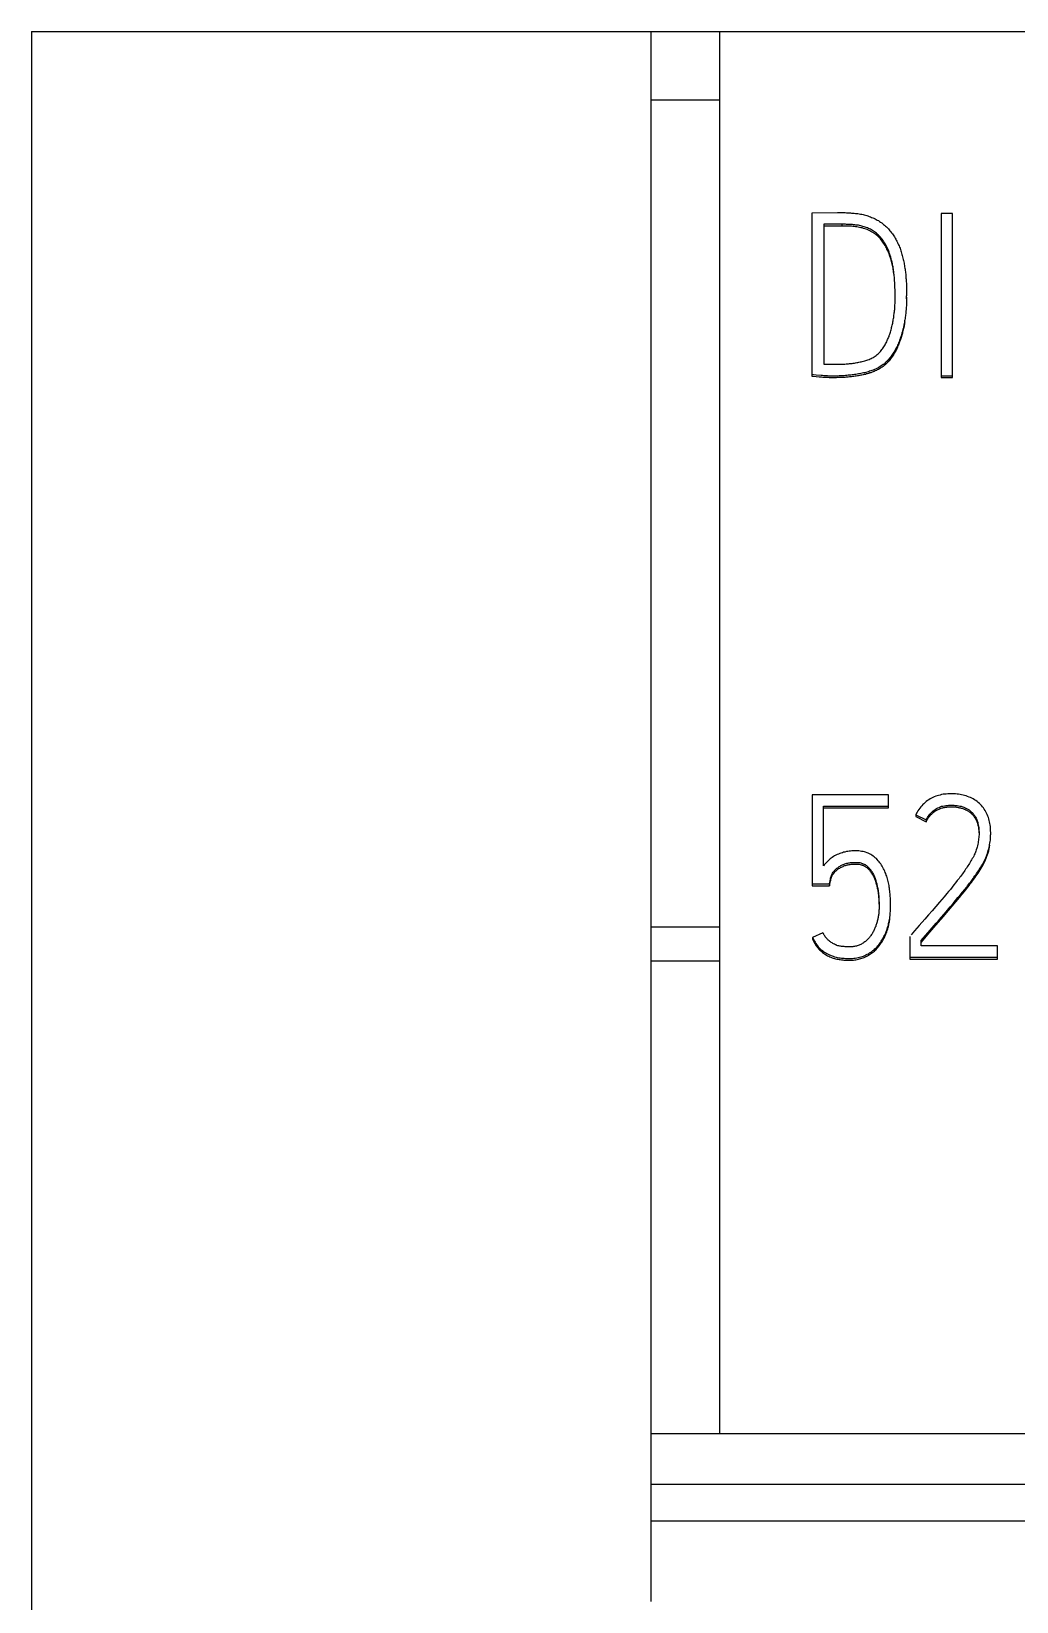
# Model space of a CAD drawing. Extents: x 0 to 594, y 0 to 420.
# Drawn here: x 255.6 to 262.76, y 352.22 to 363.62 of the extents above; entities that cross this region are included whole.
import ezdxf

# ---------------------------------------------------------------- set-up
doc = ezdxf.new("R2010")
doc.units = 0
doc.header["$LTSCALE"] = 32.67
doc.layers.add('10000_FRONT', color=7, linetype='CONTINUOUS')
doc.layers.add('10500_FRONT_LABELING', color=7, linetype='CONTINUOUS')

msp = doc.modelspace()

# ---------------------------------------------------------------- linework, layer by layer
at = {"layer": '10000_FRONT', "color": 7, "linetype": 'CONTINUOUS'}
for p, q in [((255.6, 363.617), (255.6, 351.673)), ((255.6, 363.617), (280.4, 363.617)), ((260.1, 363.617), (260.1, 352.217)), ((260.6, 353.434), (260.6, 363.617)), ((260.6, 363.117), (260.1, 363.117)), ((260.1, 357.117), (260.6, 357.117)), ((260.6, 356.867), (260.1, 356.867)), ((275.9, 353.434), (260.1, 353.434)), ((275.9, 353.066), (260.1, 353.066)), ((275.9, 352.802), (260.1, 352.802))]:
    msp.add_line(p, q, dxfattribs=at)
at = {"layer": '10500_FRONT_LABELING', "color": 7, "linetype": 'CONTINUOUS'}
for p, q in [((261.272, 362.3), (261.455, 362.302)), ((261.272, 361.112), (261.272, 362.3)), ((262.209, 362.294), (262.209, 361.104)), ((262.292, 362.294), (262.209, 362.294)), ((262.292, 361.104), (262.292, 362.294)), ((261.357, 362.217), (261.357, 361.202)), ((261.488, 362.204), (261.357, 362.204)), ((261.488, 362.217), (261.488, 362.204)), ((261.871, 361.791), (261.87, 361.808)), ((261.872, 361.775), (261.871, 361.791)), ((261.873, 361.758), (261.872, 361.775)), ((261.874, 361.741), (261.873, 361.758)), ((261.956, 361.771), (261.957, 361.753)), ((261.957, 361.753), (261.957, 361.734)), ((261.958, 361.676), (261.958, 361.698)), ((261.399, 361.2), (261.442, 361.2)), ((261.337, 361.119), (261.3, 361.122)), ((261.339, 361.106), (261.323, 361.107)), ((262.209, 361.116), (262.292, 361.116)), ((262.209, 361.104), (262.292, 361.104)), ((261.271, 358.075), (261.271, 357.414)), ((261.825, 358.075), (261.271, 358.075)), ((261.825, 357.981), (261.825, 358.075)), ((261.354, 357.558), (261.354, 357.993)), ((261.354, 357.993), (261.825, 357.993)), ((261.354, 357.981), (261.825, 357.981)), ((262.025, 357.93), (262.025, 357.917)), ((262.025, 357.93), (262.099, 357.892)), ((262.025, 357.917), (262.099, 357.879)), ((262.099, 357.892), (262.099, 357.879)), ((261.271, 357.427), (261.397, 357.427)), ((261.271, 357.414), (261.397, 357.414)), ((261.397, 357.427), (261.404, 357.463)), ((261.397, 357.414), (261.404, 357.45)), ((261.397, 357.427), (261.397, 357.414)), ((261.404, 357.463), (261.404, 357.45)), ((262.289, 357.404), (262.276, 357.388)), ((262.301, 357.42), (262.289, 357.404)), ((262.314, 357.436), (262.301, 357.42)), ((262.326, 357.452), (262.314, 357.436)), ((262.38, 357.388), (262.394, 357.405)), ((262.197, 357.295), (262.171, 357.264)), ((262.23, 357.333), (262.197, 357.295)), ((262.25, 357.357), (262.23, 357.333)), ((262.263, 357.372), (262.25, 357.357)), ((262.276, 357.388), (262.263, 357.372)), ((262.273, 357.26), (262.295, 357.285)), ((262.289, 357.266), (262.316, 357.298)), ((262.316, 357.298), (262.342, 357.33)), ((262.33, 357.328), (262.352, 357.354)), ((262.342, 357.33), (262.36, 357.351)), ((262.352, 357.354), (262.366, 357.371)), ((262.36, 357.351), (262.378, 357.373)), ((262.366, 357.371), (262.38, 357.388)), ((262.117, 357.202), (262.09, 357.171)), ((262.144, 357.233), (262.117, 357.202)), ((262.171, 357.264), (262.144, 357.233)), ((262.171, 357.129), (262.226, 357.192)), ((262.226, 357.192), (262.262, 357.234)), ((262.244, 357.226), (262.273, 357.26)), ((262.262, 357.234), (262.289, 357.266)), ((261.35, 357.073), (261.274, 357.039)), ((262.016, 357.087), (261.99, 357.057)), ((262.063, 357.016), (262.128, 357.092)), ((262.063, 357.003), (262.126, 357.077)), ((262.126, 357.077), (262.171, 357.129)), ((262.128, 357.092), (262.172, 357.142)), ((261.274, 357.039), (261.274, 357.026)), ((261.98, 357.045), (261.98, 356.882)), ((262.063, 356.977), (262.063, 357.016)), ((262.619, 356.977), (262.063, 356.977)), ((262.619, 356.882), (262.619, 356.977)), ((261.98, 356.895), (262.619, 356.895)), ((261.98, 356.882), (262.619, 356.882))]:
    msp.add_line(p, q, dxfattribs=at)
for points in [[(261.455, 362.302), (261.464, 362.302), (261.474, 362.302), (261.483, 362.302), (261.493, 362.302), (261.502, 362.301), (261.511, 362.301), (261.521, 362.3), (261.53, 362.3), (261.539, 362.3), (261.549, 362.299), (261.558, 362.298), (261.567, 362.298), (261.576, 362.297), (261.586, 362.296), (261.595, 362.295), (261.604, 362.294), (261.614, 362.292), (261.623, 362.291), (261.632, 362.289), (261.641, 362.287), (261.65, 362.285), (261.659, 362.282), (261.668, 362.28), (261.677, 362.277), (261.686, 362.274), (261.695, 362.271), (261.703, 362.267), (261.712, 362.264), (261.72, 362.26), (261.729, 362.256), (261.737, 362.252), (261.745, 362.247), (261.753, 362.243), (261.761, 362.238), (261.769, 362.233), (261.777, 362.227), (261.784, 362.221), (261.791, 362.216), (261.798, 362.209), (261.805, 362.203), (261.812, 362.197), (261.818, 362.19), (261.825, 362.183), (261.831, 362.177), (261.837, 362.17), (261.843, 362.162), (261.848, 362.155), (261.854, 362.148), (261.859, 362.14), (261.864, 362.132), (261.869, 362.125), (261.874, 362.117), (261.879, 362.109), (261.883, 362.101), (261.887, 362.093), (261.892, 362.084), (261.895, 362.076), (261.899, 362.068), (261.903, 362.059), (261.906, 362.051), (261.91, 362.042), (261.913, 362.033), (261.916, 362.025), (261.919, 362.016), (261.921, 362.007), (261.924, 361.998), (261.926, 361.989), (261.929, 361.98), (261.931, 361.971), (261.933, 361.962), (261.935, 361.953), (261.937, 361.945), (261.939, 361.935), (261.94, 361.926), (261.942, 361.917), (261.943, 361.908), (261.945, 361.899), (261.946, 361.89), (261.947, 361.881), (261.949, 361.872), (261.95, 361.863), (261.951, 361.854), (261.952, 361.845), (261.952, 361.835), (261.953, 361.826), (261.954, 361.817), (261.955, 361.808), (261.955, 361.799), (261.956, 361.79), (261.956, 361.78), (261.956, 361.771)], [(261.87, 361.808), (261.87, 361.816), (261.869, 361.825), (261.869, 361.833), (261.868, 361.842), (261.867, 361.85), (261.866, 361.858), (261.865, 361.867), (261.864, 361.875), (261.863, 361.883), (261.862, 361.891), (261.861, 361.9), (261.859, 361.908), (261.858, 361.916), (261.856, 361.924), (261.854, 361.933), (261.853, 361.941), (261.851, 361.949), (261.849, 361.957), (261.846, 361.965), (261.844, 361.973), (261.842, 361.981), (261.839, 361.989), (261.837, 361.997), (261.834, 362.005), (261.831, 362.013), (261.828, 362.021), (261.825, 362.029), (261.821, 362.036), (261.818, 362.044), (261.814, 362.052), (261.81, 362.059), (261.806, 362.067), (261.802, 362.074), (261.798, 362.081), (261.793, 362.088), (261.789, 362.095), (261.784, 362.102), (261.779, 362.109), (261.774, 362.116), (261.768, 362.122), (261.763, 362.129), (261.757, 362.135), (261.751, 362.141), (261.745, 362.146), (261.738, 362.152), (261.732, 362.157), (261.725, 362.162), (261.718, 362.167), (261.711, 362.171), (261.703, 362.176), (261.696, 362.18), (261.688, 362.183), (261.68, 362.187), (261.673, 362.19), (261.665, 362.193), (261.657, 362.196), (261.649, 362.199), (261.64, 362.201), (261.632, 362.203), (261.624, 362.205), (261.616, 362.207), (261.607, 362.209), (261.599, 362.21), (261.59, 362.211), (261.582, 362.212), (261.573, 362.213), (261.565, 362.214), (261.557, 362.214), (261.548, 362.215), (261.54, 362.216), (261.531, 362.216), (261.522, 362.216), (261.514, 362.217), (261.505, 362.217), (261.497, 362.217), (261.357, 362.217)], [(261.865, 361.86), (261.863, 361.87), (261.862, 361.88), (261.86, 361.889), (261.859, 361.899), (261.857, 361.908), (261.855, 361.918), (261.853, 361.927), (261.851, 361.937), (261.848, 361.946), (261.846, 361.955), (261.843, 361.965), (261.84, 361.974), (261.837, 361.983), (261.834, 361.992), (261.831, 362.001), (261.827, 362.011), (261.823, 362.019), (261.819, 362.028), (261.815, 362.037), (261.811, 362.046), (261.806, 362.054), (261.801, 362.063), (261.796, 362.071), (261.791, 362.079), (261.785, 362.087), (261.78, 362.095), (261.774, 362.103), (261.768, 362.11), (261.761, 362.118), (261.754, 362.125), (261.751, 362.128), (261.747, 362.132), (261.744, 362.135), (261.74, 362.138), (261.736, 362.141), (261.732, 362.144), (261.728, 362.147), (261.724, 362.15), (261.72, 362.153), (261.716, 362.155), (261.708, 362.16), (261.699, 362.165), (261.69, 362.17), (261.681, 362.174), (261.672, 362.178), (261.663, 362.181), (261.654, 362.184), (261.644, 362.187), (261.635, 362.19), (261.625, 362.192), (261.616, 362.194), (261.606, 362.196), (261.596, 362.198), (261.587, 362.199), (261.577, 362.2), (261.567, 362.201), (261.557, 362.202), (261.547, 362.202), (261.538, 362.203), (261.528, 362.203), (261.518, 362.204), (261.508, 362.204), (261.498, 362.204), (261.488, 362.204)], [(261.442, 361.2), (261.451, 361.2), (261.459, 361.2), (261.468, 361.2), (261.476, 361.201), (261.485, 361.201), (261.493, 361.201), (261.502, 361.202), (261.51, 361.202), (261.519, 361.203), (261.527, 361.203), (261.536, 361.204), (261.544, 361.205), (261.553, 361.206), (261.561, 361.207), (261.569, 361.208), (261.578, 361.209), (261.586, 361.211), (261.595, 361.212), (261.603, 361.214), (261.611, 361.215), (261.62, 361.217), (261.628, 361.219), (261.636, 361.221), (261.644, 361.223), (261.653, 361.225), (261.661, 361.228), (261.669, 361.23), (261.677, 361.233), (261.685, 361.236), (261.693, 361.239), (261.701, 361.242), (261.708, 361.246), (261.716, 361.25), (261.723, 361.255), (261.73, 361.259), (261.737, 361.264), (261.743, 361.27), (261.75, 361.275), (261.756, 361.281), (261.762, 361.287), (261.767, 361.293), (261.773, 361.3), (261.778, 361.307), (261.783, 361.313), (261.788, 361.32), (261.792, 361.327), (261.797, 361.334), (261.801, 361.342), (261.805, 361.349), (261.809, 361.356), (261.813, 361.364), (261.817, 361.372), (261.82, 361.379), (261.823, 361.387), (261.827, 361.395), (261.83, 361.403), (261.832, 361.41), (261.835, 361.418), (261.838, 361.426), (261.84, 361.434), (261.843, 361.442), (261.845, 361.45), (261.847, 361.459), (261.849, 361.467), (261.851, 361.475), (261.853, 361.483), (261.855, 361.491), (261.857, 361.499), (261.858, 361.508), (261.86, 361.516), (261.861, 361.524), (261.863, 361.532), (261.864, 361.541), (261.865, 361.549), (261.866, 361.557), (261.867, 361.566), (261.868, 361.574), (261.869, 361.582), (261.87, 361.591), (261.871, 361.599), (261.872, 361.607), (261.872, 361.616), (261.873, 361.624), (261.873, 361.632), (261.874, 361.641), (261.874, 361.649), (261.874, 361.657), (261.874, 361.666), (261.875, 361.674), (261.875, 361.683), (261.875, 361.691), (261.875, 361.699), (261.874, 361.708), (261.874, 361.716), (261.874, 361.724), (261.874, 361.741)], [(261.957, 361.734), (261.958, 361.716), (261.958, 361.707), (261.958, 361.698)], [(261.958, 361.688), (261.958, 361.679), (261.958, 361.67), (261.957, 361.661), (261.957, 361.652), (261.957, 361.643), (261.956, 361.633), (261.956, 361.624), (261.955, 361.615), (261.955, 361.606), (261.954, 361.597), (261.953, 361.587), (261.952, 361.578), (261.951, 361.569), (261.95, 361.56), (261.949, 361.551), (261.948, 361.542), (261.946, 361.533), (261.945, 361.524), (261.943, 361.515), (261.942, 361.506), (261.94, 361.496), (261.938, 361.487), (261.937, 361.478), (261.935, 361.469), (261.933, 361.46), (261.93, 361.452), (261.928, 361.443), (261.926, 361.434), (261.923, 361.425), (261.921, 361.416), (261.918, 361.407), (261.915, 361.399), (261.912, 361.39), (261.909, 361.381), (261.906, 361.372), (261.903, 361.364), (261.899, 361.355), (261.896, 361.347), (261.892, 361.338), (261.888, 361.33), (261.884, 361.322), (261.88, 361.314), (261.875, 361.305), (261.871, 361.297), (261.866, 361.289), (261.861, 361.282), (261.856, 361.274), (261.851, 361.266), (261.846, 361.259), (261.84, 361.251), (261.834, 361.244), (261.829, 361.237), (261.822, 361.23), (261.816, 361.223), (261.809, 361.217), (261.803, 361.21), (261.796, 361.204), (261.788, 361.198), (261.781, 361.193), (261.773, 361.188), (261.765, 361.183), (261.757, 361.178), (261.749, 361.173), (261.741, 361.169), (261.732, 361.165), (261.724, 361.162), (261.715, 361.158), (261.706, 361.155), (261.698, 361.152), (261.689, 361.149), (261.68, 361.146), (261.671, 361.143), (261.662, 361.141), (261.653, 361.139), (261.644, 361.137), (261.635, 361.135), (261.625, 361.133), (261.616, 361.131), (261.607, 361.13), (261.598, 361.128), (261.589, 361.127), (261.579, 361.125), (261.57, 361.124), (261.561, 361.123), (261.552, 361.122), (261.542, 361.121), (261.533, 361.12), (261.524, 361.119), (261.514, 361.118), (261.505, 361.117), (261.496, 361.117), (261.486, 361.116), (261.477, 361.116), (261.468, 361.116), (261.458, 361.115), (261.449, 361.115), (261.44, 361.115), (261.43, 361.115), (261.421, 361.115)], [(261.945, 361.509), (261.943, 361.5), (261.942, 361.492), (261.94, 361.484), (261.939, 361.476), (261.937, 361.468), (261.935, 361.46), (261.933, 361.451), (261.931, 361.443), (261.929, 361.435), (261.927, 361.427), (261.925, 361.419), (261.923, 361.411), (261.921, 361.403), (261.918, 361.395), (261.916, 361.387), (261.913, 361.379), (261.91, 361.372), (261.907, 361.364), (261.904, 361.356), (261.901, 361.348), (261.898, 361.34), (261.895, 361.333), (261.892, 361.325), (261.888, 361.318), (261.884, 361.31), (261.881, 361.303), (261.877, 361.295), (261.873, 361.288), (261.868, 361.281), (261.864, 361.274), (261.86, 361.267), (261.855, 361.26), (261.85, 361.253), (261.846, 361.246), (261.841, 361.239), (261.836, 361.233), (261.83, 361.226), (261.825, 361.22), (261.819, 361.214), (261.813, 361.208), (261.807, 361.202), (261.801, 361.196), (261.795, 361.191), (261.788, 361.185), (261.781, 361.18), (261.774, 361.176), (261.767, 361.171), (261.76, 361.167), (261.753, 361.163), (261.745, 361.159), (261.738, 361.155), (261.73, 361.152), (261.722, 361.148), (261.714, 361.145), (261.707, 361.142), (261.699, 361.139), (261.691, 361.137), (261.683, 361.134), (261.674, 361.132), (261.666, 361.13), (261.658, 361.127), (261.65, 361.126), (261.642, 361.124), (261.633, 361.122), (261.625, 361.12), (261.617, 361.119), (261.609, 361.117), (261.6, 361.116), (261.592, 361.114), (261.584, 361.113), (261.575, 361.112), (261.567, 361.111), (261.558, 361.11), (261.55, 361.109), (261.542, 361.108), (261.533, 361.107), (261.525, 361.106), (261.516, 361.106), (261.508, 361.105), (261.5, 361.104), (261.491, 361.104), (261.483, 361.103), (261.474, 361.103), (261.466, 361.103), (261.457, 361.103), (261.449, 361.102), (261.441, 361.102), (261.432, 361.102), (261.424, 361.102), (261.415, 361.102), (261.407, 361.102), (261.398, 361.102), (261.39, 361.103), (261.381, 361.103), (261.373, 361.103), (261.365, 361.104), (261.356, 361.104), (261.348, 361.105), (261.339, 361.106)], [(261.357, 361.202), (261.365, 361.201), (261.374, 361.2), (261.382, 361.2), (261.391, 361.2), (261.399, 361.2)], [(261.3, 361.122), (261.281, 361.124), (261.272, 361.125)], [(261.323, 361.107), (261.28, 361.111), (261.272, 361.112)], [(261.421, 361.115), (261.412, 361.115), (261.402, 361.115), (261.393, 361.115), (261.384, 361.116), (261.374, 361.116), (261.365, 361.117), (261.356, 361.117), (261.346, 361.118), (261.337, 361.119)], [(262.569, 357.783), (262.569, 357.801), (262.568, 357.812), (262.568, 357.823), (262.567, 357.834), (262.566, 357.845), (262.564, 357.856), (262.562, 357.867), (262.56, 357.878), (262.558, 357.889), (262.555, 357.899), (262.552, 357.91), (262.548, 357.92), (262.544, 357.931), (262.539, 357.941), (262.534, 357.951), (262.528, 357.96), (262.522, 357.97), (262.516, 357.979), (262.509, 357.987), (262.502, 357.996), (262.494, 358.004), (262.486, 358.012), (262.478, 358.019), (262.469, 358.026), (262.46, 358.033), (262.451, 358.039), (262.441, 358.044), (262.431, 358.049), (262.421, 358.054), (262.411, 358.058), (262.4, 358.062), (262.39, 358.066), (262.379, 358.069), (262.368, 358.072), (262.357, 358.074), (262.346, 358.077), (262.335, 358.078), (262.324, 358.08), (262.313, 358.081), (262.302, 358.081), (262.29, 358.082), (262.279, 358.082), (262.268, 358.082), (262.257, 358.081), (262.245, 358.08), (262.234, 358.079), (262.223, 358.078), (262.212, 358.076), (262.201, 358.073), (262.19, 358.07), (262.179, 358.067), (262.169, 358.064), (262.158, 358.059), (262.148, 358.055), (262.138, 358.05), (262.128, 358.044), (262.119, 358.038), (262.109, 358.032), (262.1, 358.025), (262.092, 358.018), (262.083, 358.01), (262.075, 358.003), (262.068, 357.994), (262.06, 357.986), (262.053, 357.977), (262.047, 357.968), (262.04, 357.959), (262.035, 357.949), (262.029, 357.94), (262.025, 357.93)], [(262.099, 357.892), (262.104, 357.901), (262.109, 357.91), (262.115, 357.918), (262.121, 357.927), (262.127, 357.934), (262.134, 357.942), (262.142, 357.949), (262.149, 357.956), (262.157, 357.962), (262.166, 357.968), (262.175, 357.974), (262.184, 357.979), (262.193, 357.983), (262.202, 357.987), (262.212, 357.991), (262.222, 357.993), (262.232, 357.995), (262.242, 357.997), (262.252, 357.998), (262.263, 357.999), (262.273, 358), (262.283, 358), (262.294, 358), (262.304, 357.999), (262.314, 357.998), (262.325, 357.997), (262.335, 357.995), (262.345, 357.993), (262.355, 357.991), (262.365, 357.988), (262.374, 357.984), (262.384, 357.98), (262.393, 357.976), (262.402, 357.971), (262.411, 357.965), (262.419, 357.959), (262.427, 357.952), (262.434, 357.945), (262.441, 357.938), (262.447, 357.93), (262.453, 357.921), (262.458, 357.913), (262.463, 357.904), (262.467, 357.894), (262.471, 357.885), (262.474, 357.875), (262.476, 357.865), (262.478, 357.855), (262.48, 357.846), (262.482, 357.835), (262.483, 357.825), (262.483, 357.815), (262.484, 357.805), (262.484, 357.795), (262.484, 357.785), (262.483, 357.775), (262.482, 357.765), (262.481, 357.755), (262.48, 357.745), (262.478, 357.735), (262.477, 357.725), (262.475, 357.715), (262.472, 357.705), (262.47, 357.695), (262.467, 357.686), (262.464, 357.676), (262.461, 357.666), (262.457, 357.657), (262.453, 357.647), (262.449, 357.638), (262.445, 357.629), (262.44, 357.62), (262.435, 357.611), (262.43, 357.602), (262.425, 357.594), (262.42, 357.585), (262.414, 357.576), (262.409, 357.568), (262.403, 357.559), (262.398, 357.551), (262.392, 357.542), (262.386, 357.534), (262.381, 357.525), (262.375, 357.517), (262.369, 357.509), (262.363, 357.501), (262.357, 357.492), (262.351, 357.484), (262.345, 357.476), (262.339, 357.468), (262.333, 357.46), (262.326, 357.452)], [(262.099, 357.879), (262.102, 357.884), (262.105, 357.889), (262.108, 357.894), (262.111, 357.899), (262.114, 357.904), (262.117, 357.909), (262.121, 357.914), (262.124, 357.918), (262.128, 357.923), (262.132, 357.927), (262.136, 357.931), (262.14, 357.935), (262.144, 357.939), (262.149, 357.943), (262.153, 357.947), (262.158, 357.95), (262.163, 357.954), (262.168, 357.957), (262.173, 357.96), (262.178, 357.963), (262.183, 357.966), (262.188, 357.968), (262.193, 357.971), (262.199, 357.973), (262.204, 357.975), (262.209, 357.977), (262.215, 357.979), (262.221, 357.98), (262.226, 357.982), (262.232, 357.983), (262.238, 357.984), (262.244, 357.985), (262.249, 357.985), (262.255, 357.986), (262.261, 357.987), (262.267, 357.987), (262.273, 357.987), (262.279, 357.987), (262.284, 357.987), (262.29, 357.987), (262.296, 357.987), (262.302, 357.987), (262.308, 357.986), (262.314, 357.986), (262.319, 357.985), (262.325, 357.984), (262.331, 357.983), (262.337, 357.982), (262.342, 357.981), (262.348, 357.98), (262.354, 357.978), (262.359, 357.977), (262.365, 357.975), (262.37, 357.973), (262.376, 357.971), (262.381, 357.969), (262.387, 357.966), (262.392, 357.964), (262.397, 357.961), (262.402, 357.958), (262.407, 357.955), (262.412, 357.952), (262.416, 357.948), (262.421, 357.945), (262.425, 357.941), (262.43, 357.937), (262.434, 357.933), (262.438, 357.929), (262.442, 357.924), (262.445, 357.92), (262.449, 357.915), (262.452, 357.91), (262.455, 357.905), (262.458, 357.9), (262.46, 357.895), (262.463, 357.89), (262.465, 357.885), (262.468, 357.88), (262.47, 357.874), (262.472, 357.869), (262.473, 357.864), (262.475, 357.858), (262.476, 357.852), (262.478, 357.847), (262.479, 357.841), (262.48, 357.836), (262.481, 357.83), (262.481, 357.824), (262.482, 357.819), (262.483, 357.813), (262.483, 357.807), (262.483, 357.801), (262.484, 357.796), (262.484, 357.79)], [(262.394, 357.405), (262.4, 357.414), (262.407, 357.423), (262.414, 357.432), (262.421, 357.441), (262.427, 357.449), (262.434, 357.458), (262.44, 357.467), (262.447, 357.476), (262.453, 357.485), (262.46, 357.494), (262.466, 357.503), (262.472, 357.513), (262.479, 357.522), (262.485, 357.531), (262.491, 357.541), (262.496, 357.55), (262.502, 357.559), (262.508, 357.569), (262.513, 357.579), (262.518, 357.589), (262.523, 357.598), (262.528, 357.608), (262.533, 357.618), (262.537, 357.629), (262.541, 357.639), (262.545, 357.649), (262.548, 357.66), (262.551, 357.67), (262.554, 357.681), (262.557, 357.692), (262.559, 357.703), (262.561, 357.713), (262.563, 357.724), (262.565, 357.735), (262.566, 357.746), (262.567, 357.757), (262.568, 357.768), (262.568, 357.779), (262.569, 357.79)], [(261.841, 357.261), (261.841, 357.277), (261.841, 357.287), (261.841, 357.297), (261.841, 357.306), (261.84, 357.316), (261.84, 357.326), (261.839, 357.336), (261.839, 357.346), (261.838, 357.356), (261.837, 357.366), (261.835, 357.376), (261.834, 357.386), (261.833, 357.396), (261.831, 357.405), (261.83, 357.415), (261.828, 357.425), (261.826, 357.435), (261.823, 357.444), (261.821, 357.454), (261.819, 357.464), (261.816, 357.473), (261.813, 357.483), (261.81, 357.492), (261.806, 357.502), (261.803, 357.511), (261.799, 357.52), (261.795, 357.529), (261.79, 357.538), (261.786, 357.547), (261.781, 357.556), (261.775, 357.564), (261.77, 357.573), (261.764, 357.581), (261.758, 357.589), (261.751, 357.596), (261.745, 357.604), (261.738, 357.611), (261.73, 357.618), (261.722, 357.624), (261.714, 357.63), (261.706, 357.636), (261.697, 357.641), (261.688, 357.646), (261.679, 357.65), (261.67, 357.654), (261.66, 357.657), (261.651, 357.66), (261.641, 357.662), (261.631, 357.664), (261.621, 357.666), (261.611, 357.667), (261.6, 357.667), (261.59, 357.668), (261.58, 357.668), (261.57, 357.667), (261.56, 357.667), (261.55, 357.666), (261.54, 357.665), (261.53, 357.663), (261.52, 357.662), (261.51, 357.659), (261.5, 357.657), (261.491, 357.654), (261.481, 357.651), (261.472, 357.648), (261.462, 357.644), (261.453, 357.64), (261.444, 357.636), (261.435, 357.631), (261.426, 357.626), (261.418, 357.62), (261.41, 357.615), (261.402, 357.609), (261.394, 357.602), (261.387, 357.595), (261.38, 357.588), (261.373, 357.581), (261.366, 357.574), (261.36, 357.566), (261.354, 357.558)], [(262.378, 357.373), (262.386, 357.383), (262.395, 357.394), (262.403, 357.405), (262.412, 357.416), (262.42, 357.427), (262.428, 357.438), (262.437, 357.449), (262.445, 357.461), (262.453, 357.472), (262.461, 357.483), (262.469, 357.495), (262.477, 357.506), (262.484, 357.518), (262.492, 357.529), (262.499, 357.541), (262.506, 357.553), (262.513, 357.565), (262.519, 357.577), (262.525, 357.59), (262.531, 357.602), (262.536, 357.615), (262.541, 357.628), (262.546, 357.641), (262.55, 357.654), (262.554, 357.667), (262.557, 357.681), (262.56, 357.694), (262.563, 357.708)], [(261.404, 357.463), (261.404, 357.466), (261.405, 357.469), (261.407, 357.476), (261.409, 357.482), (261.411, 357.488), (261.414, 357.495), (261.417, 357.5), (261.42, 357.506), (261.424, 357.512), (261.428, 357.517), (261.432, 357.522), (261.437, 357.527), (261.441, 357.532), (261.446, 357.537), (261.451, 357.541), (261.457, 357.545), (261.462, 357.549), (261.468, 357.553), (261.474, 357.556), (261.479, 357.56), (261.485, 357.563), (261.491, 357.566), (261.498, 357.569), (261.504, 357.571), (261.51, 357.573), (261.517, 357.575), (261.523, 357.577), (261.53, 357.579), (261.537, 357.58), (261.543, 357.581), (261.55, 357.582), (261.557, 357.583), (261.563, 357.583), (261.57, 357.584), (261.577, 357.584), (261.584, 357.584), (261.591, 357.584), (261.597, 357.584), (261.604, 357.583), (261.611, 357.583), (261.618, 357.582), (261.624, 357.58), (261.631, 357.579), (261.637, 357.576), (261.643, 357.574), (261.65, 357.571), (261.656, 357.568), (261.661, 357.564), (261.667, 357.56), (261.672, 357.556), (261.677, 357.551), (261.681, 357.547), (261.686, 357.542), (261.69, 357.536), (261.694, 357.531), (261.698, 357.526), (261.702, 357.52), (261.706, 357.514), (261.709, 357.509), (261.712, 357.503), (261.716, 357.497), (261.719, 357.491), (261.721, 357.485), (261.724, 357.479), (261.727, 357.473), (261.729, 357.466), (261.731, 357.46), (261.733, 357.454), (261.735, 357.447), (261.737, 357.441), (261.739, 357.435), (261.741, 357.428), (261.742, 357.422), (261.744, 357.415), (261.745, 357.409), (261.747, 357.402), (261.748, 357.396), (261.749, 357.389), (261.75, 357.383), (261.751, 357.376), (261.752, 357.369), (261.753, 357.363), (261.753, 357.356), (261.754, 357.349), (261.755, 357.343), (261.755, 357.336), (261.756, 357.33)], [(261.404, 357.45), (261.404, 357.453), (261.405, 357.457), (261.406, 357.46), (261.407, 357.463), (261.409, 357.469), (261.411, 357.475), (261.412, 357.478), (261.414, 357.481), (261.415, 357.484), (261.417, 357.487), (261.418, 357.49), (261.42, 357.493), (261.424, 357.498), (261.428, 357.504), (261.432, 357.509), (261.436, 357.514), (261.441, 357.519), (261.445, 357.523), (261.45, 357.528), (261.456, 357.532), (261.461, 357.536), (261.466, 357.539), (261.472, 357.543), (261.478, 357.546), (261.484, 357.549), (261.49, 357.552), (261.496, 357.555), (261.502, 357.558), (261.508, 357.56), (261.514, 357.562), (261.521, 357.564), (261.527, 357.565), (261.534, 357.567), (261.54, 357.568), (261.547, 357.569), (261.554, 357.57), (261.56, 357.57), (261.567, 357.571), (261.574, 357.571), (261.58, 357.571), (261.587, 357.571), (261.594, 357.571), (261.6, 357.571), (261.607, 357.57), (261.614, 357.57), (261.62, 357.568), (261.627, 357.567), (261.63, 357.566), (261.633, 357.565), (261.636, 357.564), (261.639, 357.563), (261.642, 357.562), (261.646, 357.56), (261.649, 357.559), (261.652, 357.557), (261.654, 357.556), (261.657, 357.554), (261.66, 357.552), (261.663, 357.55), (261.665, 357.548), (261.668, 357.546), (261.673, 357.542), (261.678, 357.537), (261.683, 357.533), (261.687, 357.528), (261.691, 357.523), (261.695, 357.517), (261.699, 357.512), (261.703, 357.506), (261.706, 357.501), (261.71, 357.495), (261.713, 357.49), (261.716, 357.484), (261.719, 357.478), (261.722, 357.472), (261.724, 357.466), (261.727, 357.46), (261.729, 357.454), (261.731, 357.447), (261.733, 357.441), (261.735, 357.435), (261.737, 357.429), (261.739, 357.422), (261.741, 357.416), (261.742, 357.41), (261.744, 357.403), (261.745, 357.397), (261.747, 357.39), (261.748, 357.384), (261.749, 357.377), (261.75, 357.371), (261.751, 357.364), (261.752, 357.358), (261.753, 357.351), (261.753, 357.345), (261.754, 357.338), (261.754, 357.332), (261.755, 357.325), (261.755, 357.319)], [(261.756, 357.33), (261.757, 357.316), (261.757, 357.31), (261.757, 357.303), (261.758, 357.296), (261.758, 357.29), (261.758, 357.283), (261.758, 357.276), (261.758, 357.27), (261.758, 357.263), (261.758, 357.256), (261.758, 357.25), (261.758, 357.243), (261.757, 357.236), (261.757, 357.23), (261.756, 357.223), (261.755, 357.217), (261.755, 357.21), (261.754, 357.203), (261.753, 357.197), (261.752, 357.19), (261.751, 357.184), (261.749, 357.177), (261.748, 357.171), (261.746, 357.164), (261.745, 357.158), (261.743, 357.151), (261.741, 357.145), (261.739, 357.138), (261.737, 357.132), (261.735, 357.126), (261.733, 357.119), (261.73, 357.113), (261.728, 357.107), (261.725, 357.101), (261.723, 357.095), (261.72, 357.089), (261.717, 357.083), (261.713, 357.077), (261.71, 357.071), (261.707, 357.065), (261.703, 357.06), (261.699, 357.054), (261.695, 357.049), (261.691, 357.043), (261.687, 357.038), (261.683, 357.033), (261.678, 357.028), (261.673, 357.023), (261.669, 357.019), (261.663, 357.014), (261.658, 357.01), (261.653, 357.006), (261.648, 357.002), (261.642, 356.998), (261.636, 356.995), (261.63, 356.991), (261.624, 356.988), (261.618, 356.985), (261.612, 356.983), (261.606, 356.98), (261.599, 356.978), (261.593, 356.976), (261.586, 356.975), (261.58, 356.973), (261.573, 356.972), (261.566, 356.971), (261.559, 356.971), (261.553, 356.97), (261.546, 356.97), (261.539, 356.97), (261.532, 356.97), (261.526, 356.97), (261.519, 356.971), (261.512, 356.971), (261.505, 356.972), (261.499, 356.972), (261.492, 356.973), (261.485, 356.974), (261.478, 356.975), (261.472, 356.976), (261.465, 356.977), (261.459, 356.979), (261.452, 356.981), (261.446, 356.984), (261.44, 356.986), (261.434, 356.989), (261.427, 356.992), (261.422, 356.995), (261.416, 356.999), (261.41, 357.002), (261.405, 357.006), (261.399, 357.01), (261.394, 357.014), (261.389, 357.019), (261.384, 357.024), (261.38, 357.028), (261.375, 357.033), (261.371, 357.039), (261.367, 357.044), (261.363, 357.05), (261.36, 357.055), (261.357, 357.061), (261.353, 357.067), (261.35, 357.073)], [(261.755, 357.319), (261.756, 357.306), (261.757, 357.299), (261.757, 357.293), (261.757, 357.286), (261.758, 357.279), (261.758, 357.273), (261.758, 357.266)], [(262.295, 357.285), (262.302, 357.294), (262.33, 357.328)], [(261.274, 357.039), (261.278, 357.03), (261.283, 357.021), (261.288, 357.012), (261.293, 357.004), (261.298, 356.995), (261.304, 356.987), (261.31, 356.979), (261.316, 356.971), (261.323, 356.964), (261.33, 356.957), (261.338, 356.95), (261.346, 356.944), (261.354, 356.938), (261.362, 356.932), (261.37, 356.927), (261.379, 356.922), (261.388, 356.917), (261.397, 356.913), (261.406, 356.909), (261.416, 356.905), (261.425, 356.902), (261.435, 356.899), (261.445, 356.896), (261.454, 356.894), (261.464, 356.892), (261.474, 356.89), (261.484, 356.889), (261.494, 356.888), (261.504, 356.888), (261.514, 356.887), (261.525, 356.887), (261.535, 356.887), (261.545, 356.886), (261.555, 356.887), (261.565, 356.887), (261.575, 356.888), (261.585, 356.889), (261.595, 356.891), (261.605, 356.893), (261.615, 356.895), (261.624, 356.898), (261.634, 356.901), (261.644, 356.904), (261.653, 356.908), (261.662, 356.912), (261.671, 356.917), (261.68, 356.921), (261.689, 356.927), (261.697, 356.932), (261.705, 356.938), (261.713, 356.944), (261.721, 356.95), (261.728, 356.957), (261.736, 356.964), (261.743, 356.971), (261.749, 356.979), (261.756, 356.986), (261.762, 356.994), (261.768, 357.002), (261.773, 357.011), (261.778, 357.019), (261.784, 357.028), (261.788, 357.036), (261.793, 357.045), (261.797, 357.054), (261.802, 357.063), (261.806, 357.072), (261.809, 357.082), (261.813, 357.091), (261.816, 357.1), (261.819, 357.11), (261.822, 357.119), (261.825, 357.129), (261.827, 357.139), (261.829, 357.148), (261.831, 357.158), (261.833, 357.168), (261.835, 357.178), (261.836, 357.187), (261.838, 357.197), (261.839, 357.207), (261.839, 357.217), (261.84, 357.227), (261.841, 357.237), (261.841, 357.247), (261.841, 357.257), (261.841, 357.267)], [(261.274, 357.026), (261.278, 357.018), (261.282, 357.011), (261.286, 357.003), (261.29, 356.995), (261.295, 356.988), (261.299, 356.981), (261.305, 356.973), (261.31, 356.967), (261.315, 356.96), (261.321, 356.953), (261.327, 356.947), (261.334, 356.941), (261.341, 356.936), (261.347, 356.93), (261.354, 356.925), (261.362, 356.92), (261.369, 356.915), (261.376, 356.91), (261.384, 356.906), (261.392, 356.902), (261.4, 356.898), (261.408, 356.895), (261.416, 356.892), (261.425, 356.889), (261.433, 356.887), (261.441, 356.884), (261.45, 356.882), (261.459, 356.88), (261.467, 356.879), (261.476, 356.878), (261.485, 356.877), (261.494, 356.876), (261.502, 356.875), (261.511, 356.875), (261.52, 356.874), (261.529, 356.874), (261.538, 356.874), (261.546, 356.874), (261.555, 356.874), (261.564, 356.874), (261.573, 356.875), (261.581, 356.876), (261.59, 356.877), (261.599, 356.879), (261.607, 356.881), (261.616, 356.883), (261.625, 356.885), (261.633, 356.888), (261.641, 356.891), (261.649, 356.894), (261.658, 356.897), (261.665, 356.901), (261.673, 356.905), (261.681, 356.909), (261.689, 356.914), (261.696, 356.919), (261.703, 356.924), (261.71, 356.929), (261.717, 356.934), (261.724, 356.94), (261.73, 356.946), (261.736, 356.952), (261.742, 356.958), (261.748, 356.965), (261.754, 356.972), (261.759, 356.978), (261.764, 356.985), (261.769, 356.992), (261.774, 357), (261.779, 357.007), (261.783, 357.015), (261.788, 357.022), (261.792, 357.03), (261.796, 357.038), (261.799, 357.045), (261.803, 357.053), (261.806, 357.061), (261.809, 357.069), (261.813, 357.078), (261.815, 357.086), (261.818, 357.094), (261.821, 357.102), (261.823, 357.111), (261.825, 357.119), (261.828, 357.127), (261.829, 357.136), (261.831, 357.144), (261.833, 357.153), (261.834, 357.161), (261.836, 357.17), (261.837, 357.179)], [(262.09, 357.171), (262.05, 357.126), (262.016, 357.087)], [(262.172, 357.142), (262.193, 357.167), (262.244, 357.226)]]:
    msp.add_lwpolyline(points, dxfattribs=at)

doc.saveas('drawing.dxf')
